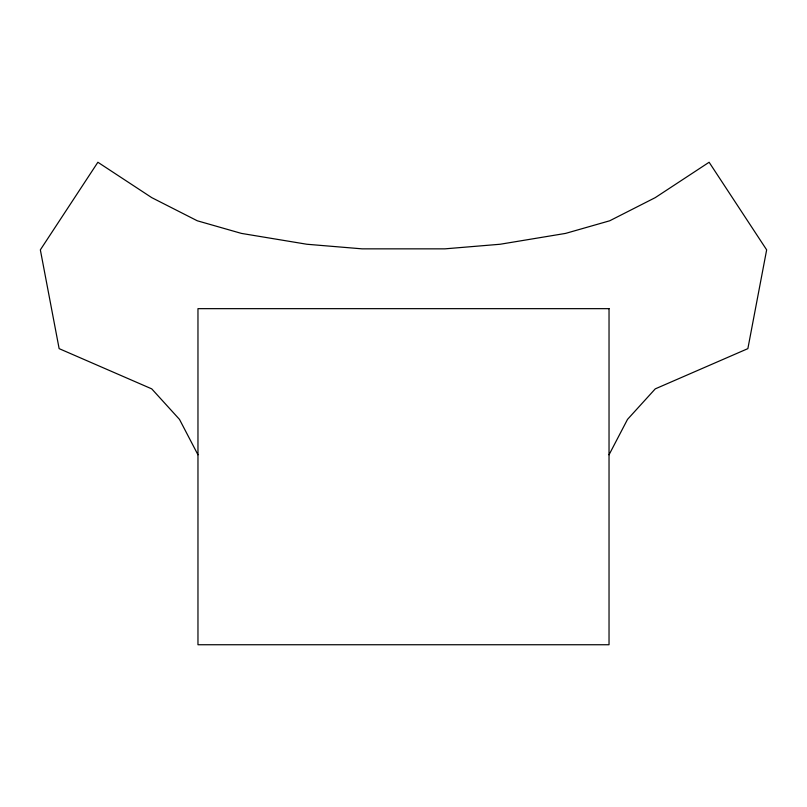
<?xml version="1.0" encoding="UTF-8"?>
<svg xmlns="http://www.w3.org/2000/svg" width="807" height="807" viewBox="0 0 807 807"><rect width="100%" height="100%" fill="white"/><g stroke="black" fill="none" stroke-linecap="round" stroke-linejoin="round"><path stroke-width="1.21" d="M609.033 454.795L627.513 419.388L655.254 388.873L747.867 348.634L766.65 249.857L709.121 162.257L655.254 197.634L609.719 220.785L565.596 233.394L500.138 244.249L444.899 248.849L362.101 248.849L306.862 244.249L241.404 233.394L197.281 220.785L151.746 197.634L97.879 162.257L40.35 249.857L59.133 348.634L151.746 388.873L179.487 419.388L197.967 454.795M609.033 308.657L197.967 308.657L197.967 644.743L609.033 644.743L609.033 308.657"/></g></svg>
